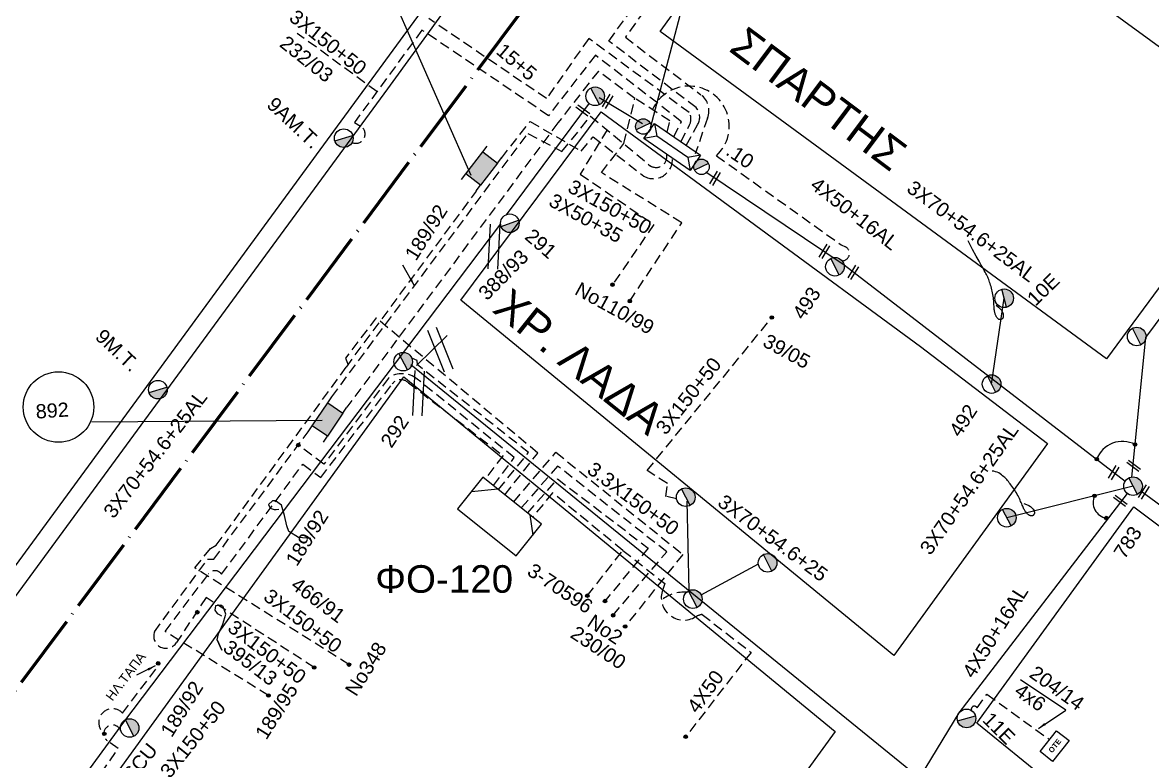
# Model space of a CAD drawing. Header units: millimetres. Extents: x 2999 to 5218, y 1863 to 2903.
# Drawn here: x 4047.4 to 4190.6, y 1957.3 to 2051 of the extents above; entities that cross this region are included whole.
import ezdxf

# ---------------------------------------------------------------- set-up
doc = ezdxf.new("R2010")
doc.units = ezdxf.units.MM
doc.header["$LTSCALE"] = 0.5
doc.linetypes.add('ACAD_ISO04W100', pattern=[30, 24, -3, 0, -3])
doc.linetypes.add('DASHED', pattern=[19.05, 12.7, -6.35])
for name, color, linetype in [('Link Box 4 Διευθύνσεων', 7, 'Continuous'), ('Pillar OTE', 7, 'Continuous'), ('Άγνωστα', 7, 'Continuous'), ('Γυμνά εναέρια ΧΤ (3Φ)   4x50AL', 7, 'Continuous'), ('Γυμνά εναέρια ΧΤ και ΦΟΠ (3Φ)   4x50+16AL', 7, 'Continuous'), ('Επιγραφές - Σχήματα', 7, 'Continuous'), ('Καλώδια ΧΤ   3x150+50AL', 7, 'DASHED'), ('Μηχανική τομή', 7, 'Continuous'), ('Στύλος ΦΜ', 7, 'Continuous'), ('Στύλος ΦΜ @ 1', 7, 'Continuous'), ('Συνδέσεις', 7, 'Continuous'), ('Συνεστραμμένα ΧΤ   3x70+54.6+25 AL', 7, 'SYN_LINE'), ('Τομή', 7, 'Continuous'), ('Υποσταθμός εναέριος 2 στύλων', 7, 'Continuous'), ('Υποσταθμός πόλεως', 7, 'Continuous'), ('Υπόβαθρο ΔΕΗ', 7, 'Continuous'), ('Υπόγεια Καλώδια Δικτύου ΧΤ   .10', 7, 'DASHED'), ('Υπόγεια καλώδια Παροχών ΧΤ   4x16CU', 7, 'DASHED'), ('Υπόγεια καλώδια Παροχών ΧΤ   4x6', 7, 'DASHED')]:
    doc.layers.add(name, color=color, linetype=linetype)
doc.styles.add('arial', font='ARIAL.TTF')
doc.styles.get("Standard").update_dxf_attribs({"font": 'ARIAL.TTF'})
doc.linetypes.add('SYN_LINE', pattern='A,0.5,-0.0001,["/\\/\\/\\/",Standard,S=0.1,R=0,X=0,Y=-0.05],-0.25', length=0.7501)
doc.dimstyles.new('ISO-25', dxfattribs={"dimtxt": 2.5, "dimasz": 2.5, "dimexe": 1.25, "dimexo": 0.625, "dimtad": 1, "dimtxsty": 'Standard', "dimcen": 2.5, "dimadec": 0, "dimazin": 0, "dimtfac": 1, "dimtmove": 0, "dimatfit": 3, "dimfxl": 1, "dimarcsym": 0})

# ---------------------------------------------------------------- blocks, each defined once
blk = doc.blocks.new('ΜΗΧΑΝΙΚΗ ΤΟΜΗ')
at = {"layer": 'Μηχανική τομή', "ltscale": 40}
for p, q in [((-1.89, 0.78), (1.89, 0.78)), ((1.89, 0), (-1.89, 0))]:
    blk.add_line(p, q, dxfattribs=at)
blk = doc.blocks.new('ΥΠΑΡΧΩΝ ΤΣΙΜΕΝΤΕΝΙΟΣ ΣΤΥΛΟΣ')
at = {"layer": 'Στύλος ΦΜ'}
blk.add_hatch(color=7, dxfattribs=at).paths.add_polyline_path([(-1.29, -2.28, 0.574793), (2.62, 0, 0.268822), (1.3, 2.27)])
at = {"layer": 'Στύλος ΦΜ', "color": 7}
blk.add_line((-1.29, -2.28), (1.3, 2.27), dxfattribs=at)
blk.add_circle((0, 0), 2.62, dxfattribs=at)
at = {"layer": 'Στύλος ΦΜ', "flags": 4}
for tag, p in [('ΑΡΙΘΜΟΣ', (-4.68, 8.05)), ('ΤΥΠΟΣ', (-4.91, 3.03))]:
    blk.add_attdef(tag, p, '', height=4, dxfattribs=at)
blk = doc.blocks.new('ΥΠΟΣΤΑΘΜΟΣ ΕΝΑΕΡΙΟΣ ΕΠΙ 2 ΣΤΥΛΩΝ')
at = {"layer": 'Υποσταθμός εναέριος 2 στύλων', "linetype": 'Continuous'}
for points in [[(-11.97, -2.11, 0.574793), (-8.45, -0.07, 0.268822), (-9.64, 1.98)], [(9.68, -2.15, 0.574793), (13.19, -0.1, 0.268822), (12.01, 1.95)]]:
    blk.add_hatch(color=256, dxfattribs=at).paths.add_polyline_path(points)
for p, q in [((-11.97, -2.11), (-9.64, 1.98)), ((9.68, -2.15), (12.01, 1.95))]:
    blk.add_line(p, q, dxfattribs=at)
for centre in [(-10.81, -0.07), (10.84, -0.1)]:
    blk.add_circle(centre, 2.36, dxfattribs=at)
at = {"layer": 'Υποσταθμός πόλεως', "linetype": 'Continuous', "ltscale": 40}
blk.add_lwpolyline([(-8.57, 2.82), (8.57, 2.82), (8.57, -2.82), (-8.57, -2.82)], close=True, dxfattribs=at)
for points in [[(-5.75, 0), (-8.57, 2.82)], [(-8.57, -2.82), (-5.75, 0)], [(-5.75, 0), (5.75, 0)], [(5.75, 0), (8.57, 2.82)], [(8.57, -2.82), (5.75, 0)]]:
    blk.add_lwpolyline(points, dxfattribs=at)
at = {"layer": 'Υποσταθμός εναέριος 2 στύλων', "ltscale": 40, "flags": 1}
for tag, p in [('ΜΕΤΑΣΧΗΜΑΤΙΣΜΟΣ', (14.09, 2.51)), ('ΙΣΧΥΣ', (14.07, -0.28)), ('ΑΡΙΘΜΟΣ', (14.19, -3))]:
    blk.add_attdef(tag, p, '', height=1.8, dxfattribs=at)
blk = doc.blocks.new('LINK BOX 4 ΑΝΑΧΩΡΗΣΕΩΝ')
at = {"layer": 'Link Box 4 Διευθύνσεων', "ltscale": 40}
blk.add_hatch(color=256, dxfattribs=at).paths.add_polyline_path([(-3.54, 0), (-3.54, -4.67), (3.54, -4.67), (3.54, 0)])
for p, q in [((-3.54, 0), (-5.33, 0)), ((5.33, 0), (3.54, 0)), ((-3.54, -4.67), (-5.33, -4.67)), ((5.33, -4.67), (3.54, -4.67))]:
    blk.add_line(p, q, dxfattribs=at)
blk.add_lwpolyline([(-3.54, -4.67), (-3.54, 0), (3.54, 0), (3.54, -4.67)], close=True, dxfattribs=at)
blk = doc.blocks.new('ΤΟΜΗ')
at = {"layer": 'Τομή', "ltscale": 40}
for p, q in [((-5.68, 0), (5.68, 0)), ((5.68, -2.33), (-5.68, -2.33))]:
    blk.add_line(p, q, dxfattribs=at)
blk = doc.blocks.new('_ΣΥΝΔΕΣΗ')
at = {"layer": 'Συνδέσεις', "linetype": 'SYN_LINE', "ltscale": 40}
blk.add_hatch(color=256, dxfattribs=at).paths.add_polyline_path([(0.5, -0.01, 1), (-0.5, -0.01, 1)])
at = {"layer": 'Συνδέσεις'}
blk.add_circle((0, -0.01), 0.5, dxfattribs=at)
blk = doc.blocks.new('PILLAR ΟΤΕ')
at = {"layer": 'Pillar OTE', "ltscale": 40}
blk.add_lwpolyline([(-3.31, 2.02), (3.39, 2.02), (3.39, -1.99), (-3.31, -1.99)], close=True, dxfattribs=at)
at = {"layer": 'Pillar OTE', "insert": (-1.81, 0.71), "char_height": 1.3575, "width": 109.961, "attachment_point": 1}
blk.add_mtext('{\\fArial|b1|i0|c161|p34;OTE}', dxfattribs=at)

msp = doc.modelspace()

# ---------------------------------------------------------------- linework, layer by layer
at = {"layer": 'Άγνωστα', "color": 85, "linetype": 'DASHED', "ltscale": 0.2}
msp.add_lwpolyline([(4147.57, 2081.5, 0.58004), (4145.12, 2078.73), (4123.78, 2049.16), (4133.37, 2041.87, -0.335553), (4134.2, 2038.91), (4132.65, 2034.39)], format="xyb", dxfattribs=at)
at = {"layer": 'Άγνωστα', "color": 5, "linetype": 'SYN_LINE', "ltscale": 20}
msp.add_lwpolyline([(4126.95, 2037.67), (4132.81, 2059.84), (4148.04, 2080.74)], dxfattribs=at)
at = {"layer": 'Άγνωστα', "ltscale": 40}
msp.add_lwpolyline([(4104.24, 2031.61), (4093.96, 2055.01)], dxfattribs=at)
at = {"layer": 'Άγνωστα', "color": 2, "linetype": 'DASHED', "ltscale": 0.2}
msp.add_lwpolyline([(4130.83, 2035.9), (4131.91, 2038.03, 0.247004), (4131.89, 2039.6), (4119.14, 2049), (4113.78, 2041.38), (4098.86, 2051.52)], format="xyb", dxfattribs=at)
at = {"layer": 'Άγνωστα', "color": 27, "linetype": 'DASHED', "ltscale": 0.2}
msp.add_lwpolyline([(4092.3, 2042.26), (4082.2, 2049.65)], dxfattribs=at)
msp.add_lwpolyline([(4129.92, 2036.53), (4130.9, 2038.45), (4119.98, 2046.89), (4114.04, 2039.21), (4098, 2050.07), (4089.44, 2038.34), (4090.21, 2037.9, -0.959586), (4089.13, 2035.82, 6.892763)], format="xyb", dxfattribs=at)
at = {"layer": 'Άγνωστα', "color": 5, "linetype": 'DASHED', "ltscale": 0.2}
for points in [[(4124.99, 2041.41), (4120.36, 2044.87), (4115.22, 2038.29), (4088.49, 2002.25)], [(4124.34, 2015.71), (4130.93, 2025.61), (4120.75, 2032), (4123.6, 2035.68), (4124.99, 2041.41)], [(4129.07, 2037.12), (4129.43, 2038.56), (4124.99, 2041.41)], [(4109.63, 1990.26), (4114.98, 1996.53), (4131.07, 1983.59), (4123.75, 1974.45)], [(4122.23, 1975.87), (4129.02, 1983.91), (4115.2, 1994.79), (4110.59, 1989.49)]]:
    msp.add_lwpolyline(points, dxfattribs=at)
at = {"layer": 'Άγνωστα', "color": 154, "linetype": 'SYN_LINE', "ltscale": 20}
msp.add_lwpolyline([(4119.18, 2040.78), (4108.67, 2026.66)], dxfattribs=at)
at = {"layer": 'Άγνωστα', "color": 154, "linetype": 'SYN_LINE', "ltscale": 7}
msp.add_lwpolyline([(4125.96, 2038.18), (4120.48, 2041.46)], dxfattribs=at)
at = {"layer": 'Άγνωστα', "color": 30, "linetype": 'DASHED', "ltscale": 0.2}
for points in [[(4086.56, 2003.56), (4111.43, 2036.96), (4115.75, 2034.67), (4119.37, 2039.16), (4126.98, 2032.83)], [(4121.46, 2037.42), (4118.06, 2031.8), (4127.39, 2025.42), (4122.16, 2017.78)], [(4130.28, 1990.63), (4128.92, 1990.94), (4129.11, 1992.58), (4126.54, 1994.22), (4142.35, 2013.63)], [(4118.97, 1978.36), (4123.47, 1984.09), (4114.56, 1991.39), (4112.04, 1988.34)]]:
    msp.add_lwpolyline(points, dxfattribs=at)
at = {"layer": 'Άγνωστα', "color": 62, "linetype": 'DASHED', "ltscale": 0.2}
for points in [[(4108.08, 2033.83), (4111.7, 2038.46), (4118.2, 2034.72), (4119.69, 2036.54), (4126.13, 2031.54, 0.598298), (4129.75, 2033.82)], [(4107.05, 1992.33), (4109.69, 1995.86), (4097.4, 2005.82, 0.333396), (4093.74, 2005.95), (4085.57, 1995.01), (4082.32, 1997.45)], [(4070.64, 1978.13), (4066.88, 1972.4, -0.884188), (4064.08, 1973.77), (4070.82, 1982.97), (4071.61, 1982.99), (4083.57, 1999.14)]]:
    msp.add_lwpolyline(points, format="xyb", dxfattribs=at)
at = {"layer": 'Άγνωστα', "color": 85, "linetype": 'DASHED', "ltscale": 0.2}
for points in [[(4088.75, 1969.62), (4069.2, 1981.88), (4071.19, 1984.32), (4071.93, 1984.76), (4088.42, 2007.34), (4104.91, 2029.64)], [(4108.51, 1991.16), (4112.68, 1996.44), (4092.19, 2013.57), (4088.31, 2008.46), (4088.65, 2007.63)]]:
    msp.add_lwpolyline(points, dxfattribs=at)
at = {"layer": 'Άγνωστα', "color": 2, "linetype": 'SYN_LINE', "ltscale": 20}
for points in [[(4107.96, 2025.52), (4094.59, 2007.82)], [(4094.59, 2007.82), (4060.19, 1962.32), (4037.16, 1930.82)]]:
    msp.add_lwpolyline(points, dxfattribs=at)
at = {"layer": 'Άγνωστα'}
for points in [[(4170.8, 2015.19), (4171.07, 2014.95), (4171.29, 2014.74), (4171.44, 2014.55), (4171.55, 2014.38), (4171.62, 2014.23), (4171.67, 2014.09), (4171.69, 2013.98), (4171.69, 2013.88), (4171.69, 2013.79), (4171.69, 2013.72), (4171.68, 2013.67), (4171.67, 2013.62), (4171.65, 2013.58), (4171.63, 2013.54), (4171.61, 2013.51), (4171.58, 2013.49), (4171.55, 2013.46), (4171.51, 2013.43), (4171.47, 2013.41), (4171.43, 2013.39), (4171.39, 2013.37), (4171.35, 2013.36), (4171.31, 2013.35), (4171.26, 2013.35), (4171.22, 2013.35), (4171.18, 2013.36), (4171.14, 2013.38), (4171.1, 2013.4), (4171.06, 2013.43), (4171.02, 2013.46), (4170.98, 2013.5), (4170.95, 2013.54), (4170.91, 2013.59), (4170.87, 2013.64), (4170.83, 2013.69), (4170.8, 2013.75), (4170.77, 2013.81), (4170.73, 2013.88), (4170.7, 2013.95), (4170.67, 2014.03), (4170.65, 2014.11), (4170.63, 2014.2), (4170.6, 2014.29), (4170.59, 2014.4), (4170.57, 2014.51), (4170.55, 2014.63), (4170.54, 2014.76), (4170.53, 2014.9), (4170.52, 2015.05), (4170.51, 2015.21), (4170.5, 2015.38), (4170.49, 2015.56), (4170.48, 2015.74), (4170.46, 2015.94), (4170.44, 2016.13), (4170.41, 2016.33), (4170.37, 2016.54), (4170.33, 2016.74), (4170.29, 2016.95), (4170.23, 2017.15), (4170.18, 2017.35), (4170.13, 2017.55), (4170.07, 2017.74), (4170.01, 2017.93), (4169.96, 2018.1), (4169.9, 2018.27), (4169.84, 2018.43), (4169.78, 2018.59), (4169.72, 2018.74), (4169.65, 2018.9), (4169.57, 2019.06), (4169.49, 2019.22), (4169.39, 2019.39), (4169.27, 2019.6), (4169.12, 2019.88), (4168.9, 2020.25), (4168.62, 2020.75), (4168.26, 2021.41), (4167.79, 2022.26), (4167.22, 2023.33)], [(4174.31, 1990.06), (4174.64, 1989.93), (4174.91, 1989.8), (4175.12, 1989.67), (4175.28, 1989.54), (4175.4, 1989.42), (4175.48, 1989.31), (4175.54, 1989.21), (4175.58, 1989.12), (4175.61, 1989.04), (4175.63, 1988.97), (4175.64, 1988.91), (4175.64, 1988.87), (4175.64, 1988.82), (4175.63, 1988.78), (4175.62, 1988.75), (4175.6, 1988.71), (4175.58, 1988.67), (4175.56, 1988.64), (4175.53, 1988.6), (4175.5, 1988.57), (4175.46, 1988.54), (4175.43, 1988.51), (4175.39, 1988.49), (4175.35, 1988.47), (4175.31, 1988.47), (4175.27, 1988.46), (4175.22, 1988.47), (4175.18, 1988.47), (4175.13, 1988.49), (4175.08, 1988.51), (4175.03, 1988.53), (4174.98, 1988.56), (4174.93, 1988.59), (4174.88, 1988.62), (4174.83, 1988.66), (4174.78, 1988.7), (4174.73, 1988.75), (4174.67, 1988.8), (4174.62, 1988.86), (4174.57, 1988.93), (4174.52, 1988.99), (4174.47, 1989.07), (4174.42, 1989.15), (4174.36, 1989.24), (4174.31, 1989.34), (4174.26, 1989.45), (4174.2, 1989.57), (4174.15, 1989.7), (4174.09, 1989.84), (4174.03, 1989.99), (4173.96, 1990.15), (4173.89, 1990.31), (4173.82, 1990.48), (4173.74, 1990.66), (4173.65, 1990.84), (4173.56, 1991.02), (4173.46, 1991.2), (4173.35, 1991.38), (4173.24, 1991.56), (4173.13, 1991.73), (4173.01, 1991.91), (4172.89, 1992.07), (4172.78, 1992.24), (4172.66, 1992.39), (4172.55, 1992.54), (4172.45, 1992.68), (4172.34, 1992.81), (4172.23, 1992.94), (4172.12, 1993.07), (4172, 1993.19), (4171.88, 1993.32), (4171.75, 1993.44), (4171.6, 1993.57), (4171.45, 1993.69), (4171.29, 1993.81), (4171.11, 1993.91), (4170.92, 1994), (4170.72, 1994.07), (4170.51, 1994.12), (4170.29, 1994.13)]]:
    msp.add_lwpolyline(points, dxfattribs=at)
at = {"layer": 'Άγνωστα', "color": 133, "linetype": 'DASHED', "ltscale": 0.2}
msp.add_lwpolyline([(4107.7, 1991.8), (4111.51, 1996.5), (4097.81, 2007.32), (4097.43, 2007.61), (4097.39, 2008.17), (4096.71, 2008.46)], dxfattribs=at)
at = {"layer": 'Άγνωστα', "color": 6, "linetype": 'DASHED', "ltscale": 0.2}
msp.add_lwpolyline([(4078.54, 1965.7), (4065.45, 1973.81), (4070.96, 1981.12, -0.519387), (4072.6, 1981.07), (4082.91, 1995.03), (4085.18, 1993.35), (4094.24, 2005.2, -0.453347), (4096.29, 2005.34), (4108.28, 1996.13), (4106, 1993.16)], format="xyb", dxfattribs=at)
at = {"layer": 'Άγνωστα', "color": 151, "linetype": 'DASHED', "ltscale": 0.2}
msp.add_lwpolyline([(4111.4, 1988.85), (4115.2, 1993.15), (4126.68, 1984.39), (4121.2, 1977.67)], dxfattribs=at)
at = {"layer": 'Άγνωστα', "color": 30, "linetype": 'DASHED', "ltscale": 0.2}
for points in [[(4123.47, 1984.09), (4128.77, 1979.9), (4128.52, 1979.12, 0.712706), (4132.7, 1975.68, 0.391856)], [(4132.7, 1975.68, -0.091924), (4133.51, 1975.97), (4139.71, 1971.17), (4131.43, 1960.47)]]:
    msp.add_lwpolyline(points, format="xyb", dxfattribs=at)
at = {"layer": 'Άγνωστα', "color": 30, "ltscale": 40}
msp.add_lwpolyline([(4133.39, 1978.47), (4140.64, 1982.4)], dxfattribs=at)
at = {"layer": 'Άγνωστα'}
msp.add_circle((4051.93, 2002.27), 4.47, dxfattribs=at)
at = {"layer": 'Άγνωστα', "color": 30, "linetype": 'DASHED', "ltscale": 0.2}
for centre, radius, start, end in [((4127.67, 2034.02), 1.37, 240.0533, 13.085), ((4131.32, 1973.9), 4.91, 87.1012, 126.7269)]:
    msp.add_arc(centre, radius, start, end, dxfattribs=at)
at = {"layer": 'Γυμνά εναέρια ΧΤ (3Φ)   4x50AL', "color": 30, "ltscale": 40}
msp.add_lwpolyline([(4160.61, 1955.61), (4096.6, 2007.64)], dxfattribs=at)
at = {"layer": 'Γυμνά εναέρια ΧΤ και ΦΟΠ (3Φ)   4x50+16AL', "color": 5, "ltscale": 40}
msp.add_lwpolyline([(4133.99, 2032.11), (4151.5, 2020.28), (4187.15, 1992.88)], dxfattribs=at)
at = {"layer": 'Γυμνά εναέρια ΧΤ και ΦΟΠ (3Φ)   4x50+16AL', "color": 30, "ltscale": 40}
msp.add_lwpolyline([(4161.2, 1955.42), (4166.11, 1963.5), (4187.42, 1991.3)], dxfattribs=at)
at = {"layer": 'Γυμνά εναέρια ΧΤ και ΦΟΠ (3Φ)   4x50+16AL', "color": 6, "ltscale": 40}
msp.add_lwpolyline([(4247.27, 1948.91), (4189.12, 1991.59)], dxfattribs=at)
at = {"layer": 'Επιγραφές - Σχήματα', "ltscale": 20}
for p, q in [((4104.26, 1991.58), (4107.6, 1991.88)), ((4111.69, 1988.62), (4112.04, 1986.03))]:
    msp.add_line(p, q, dxfattribs=at)
at = {"layer": 'Επιγραφές - Σχήματα', "color": 1, "linetype": 'ACAD_ISO04W100', "lineweight": 60, "ltscale": 0.8}
msp.add_lwpolyline([(5041.82, 2232.51), (4798.19, 2368.57), (4781.43, 2390.55), (4740.07, 2409.38), (4682.54, 2441.8), (4472.55, 2543.03), (4384.7, 2418.33), (4326.09, 2335.44), (4175.84, 2140), (3986.1, 1885.36)], dxfattribs=at)
at = {"layer": 'Επιγραφές - Σχήματα', "ltscale": 20}
msp.add_lwpolyline([(4109.94, 1983.41), (4113.16, 1987.44), (4105.71, 1993.39), (4102.49, 1989.36)], close=True, dxfattribs=at)
at = {"layer": 'Επιγραφές - Σχήματα', "ltscale": 0.2}
for points in [[(4083.91, 1985.61), (4082.36, 1985.72), (4081.14, 1986.49), (4080.86, 1987.21), (4080.59, 1988.54), (4080.2, 1989.81), (4079.42, 1990.37), (4079.04, 1990.37), (4078.54, 1989.92), (4078.76, 1989.43), (4079.26, 1989.26), (4079.54, 1989.26), (4079.87, 1989.32)], [(4072.05, 1972.76), (4072.62, 1971.43), (4072.05, 1972.76), (4072.23, 1973.51), (4072.75, 1974.76), (4073.15, 1976.03), (4072.82, 1976.93), (4072.5, 1977.14), (4071.84, 1977.06), (4071.74, 1976.52), (4072.06, 1976.11), (4072.29, 1975.95), (4072.59, 1975.81)]]:
    msp.add_lwpolyline(points, dxfattribs=at)
at = {"layer": 'Επιγραφές - Σχήματα', "color": 7, "linetype": 'Continuous', "ltscale": 0.2}
for centre, radius, start, end in [((4186.77, 1994.48), 3.44, 61.9768, 160.0288), ((4185.11, 1990.2), 2.04, 156.4852, 259.4575)]:
    msp.add_arc(centre, radius, start, end, dxfattribs=at)
at = {"layer": 'Καλώδια ΧΤ   3x150+50AL', "color": 7, "linetype": 'Continuous', "ltscale": 0.2}
msp.add_line((4097.29, 2007.55), (4101.18, 2011.34), dxfattribs=at)
at = {"layer": 'Καλώδια ΧΤ   3x150+50AL', "color": 62, "linetype": 'DASHED', "ltscale": 0.2}
msp.add_lwpolyline([(4084.34, 1969.25), (4070.64, 1978.13)], dxfattribs=at)
at = {"layer": 'Συνεστραμμένα ΧΤ   3x70+54.6+25 AL', "color": 5, "ltscale": 10}
msp.add_line((4170.21, 2005.18), (4171.8, 2016.06), dxfattribs=at)
at = {"layer": 'Συνεστραμμένα ΧΤ   3x70+54.6+25 AL', "color": 30, "ltscale": 20}
msp.add_line((4188.14, 1992.24), (4172.13, 1988.24), dxfattribs=at)
at = {"layer": 'Συνεστραμμένα ΧΤ   3x70+54.6+25 AL', "color": 173, "ltscale": 20}
msp.add_lwpolyline([(3977.62, 1883.55), (3998.68, 1913.03), (4041.8, 1971.91), (4093.66, 2042.6), (4116.91, 2074.64), (4130.75, 2093.86)], dxfattribs=at)
at = {"layer": 'Συνεστραμμένα ΧΤ   3x70+54.6+25 AL', "color": 5, "ltscale": 20}
msp.add_lwpolyline([(4187.97, 1993.4), (4189.77, 2011.09), (4220.26, 2052.12), (4242.68, 2083.67)], dxfattribs=at)
at = {"layer": 'Συνεστραμμένα ΧΤ   3x70+54.6+25 AL', "color": 30, "linetype": 'SYN_LINE', "ltscale": 15}
msp.add_lwpolyline([(4131.85, 1978.99), (4131.63, 1990.32)], dxfattribs=at)
at = {"layer": 'Υπόβαθρο ΔΕΗ'}
for points in [[(3863.65, 2331.83), (4030.1, 2262.68), (4042.81, 2206.61), (4157.55, 2133.96), (3974.34, 1883.74)], [(4184.76, 2008.39), (4128.21, 2049.87), (4149.15, 2078.85), (4206.1, 2037.31), (4184.76, 2008.39)], [(4157.8, 1970.78), (4102.91, 2015.81), (4120.71, 2039.72), (4161.2, 2009.93), (4177.31, 1997.65), (4157.8, 1970.78)], [(4150.39, 1961.14), (4098.05, 1889.02), (4040.94, 1930.14), (4040.79, 1930.22), (4095.7, 2006.1), (4150.39, 1961.14)], [(4056.16, 2000.41), (4085.36, 2000.59)], [(4168.33, 1962.18), (4188.22, 1989.62), (4236.23, 1953.61), (4214.58, 1924.59), (4168.33, 1962.18)], [(4179.62, 1963.83), (4173.89, 1967.69)]]:
    msp.add_lwpolyline(points, dxfattribs=at)
at = {"layer": 'Υπόγεια Καλώδια Δικτύου ΧΤ   .10', "color": 1, "ltscale": 0.2}
msp.add_lwpolyline([(4131.5, 2035.45), (4132.98, 2038.13, 0.317515), (4132.75, 2040.24), (4121.7, 2048.66), (4144.62, 2080.85), (4147.57, 2081.89)], format="xyb", dxfattribs=at)
at = {"layer": 'Υπόγεια Καλώδια Δικτύου ΧΤ   .10', "color": 5, "ltscale": 0.2}
for points in [[(4128.95, 2045.23, -0.000492), (4128.96, 2045.23, -0.000492)], [(4135.33, 2034.13), (4151.12, 2022.85), (4151.68, 2022.58, -0.807214), (4151.24, 2020.82)]]:
    msp.add_lwpolyline(points, format="xyb", dxfattribs=at)
msp.add_arc((4131.85, 2037.86), 5.1, 313.026, 155.3744, dxfattribs=at)
at = {"layer": 'Υπόγεια καλώδια Παροχών ΧΤ   4x16CU', "color": 2, "ltscale": 0.2}
msp.add_lwpolyline([(4060.05, 1963.46), (4064.72, 1969.66)], dxfattribs=at)
for points in [[(4057.68, 1960.93, -1.073777), (4060.05, 1963.46)], [(4058.48, 1950.53), (4055.17, 1952.71), (4059.49, 1958.96), (4058.08, 1959.98, -1.324138), (4059.84, 1961.2)]]:
    msp.add_lwpolyline(points, format="xyb", dxfattribs=at)
at = {"layer": 'Υπόγεια καλώδια Παροχών ΧΤ   4x6', "color": 30, "ltscale": 0.2}
msp.add_lwpolyline([(4167.69, 1963.76, -1.038923), (4168.36, 1964.14), (4169.61, 1965.86), (4177.45, 1960.18)], format="xyb", dxfattribs=at)

# ---------------------------------------------------------------- block references
at = {"layer": 'Link Box 4 Διευθύνσεων', "xscale": 0.5, "yscale": 0.5, "zscale": 0.5}
for p, rotation in [((4106.5, 2031.79), 232.2930775683973), ((4087, 2000.04), 235.9433752979184)]:
    msp.add_blockref('LINK BOX 4 ΑΝΑΧΩΡΗΣΕΩΝ', p, dxfattribs=dict(at, rotation=rotation))
at = {"layer": 'Pillar OTE', "xscale": 0.5, "yscale": 0.5, "zscale": 0.5, "rotation": 51.68413579169265}
msp.add_blockref('PILLAR ΟΤΕ', (4178.19, 1959.26), dxfattribs=at)
at = {"layer": 'Μηχανική τομή', "xscale": 0.4999999999999994, "yscale": 0.4999999999999994, "zscale": 0.4999999999999994}
for p, rotation in [((4121.72, 2040.93), 58.8348111286886), ((4118.27, 2039.72), 323.4536695641671), ((4135.31, 2031.18), 58.8348111286886), ((4149.19, 2021.9), 58.8348111286886), ((4152.83, 2019.25), 58.8348111286886), ((4188.1, 1994.66), 323.4536695641671), ((4185.84, 1993.86), 58.8348111286886), ((4189.67, 1991.39), 58.8348111286886), ((4186.41, 1990.22), 323.4536695641671)]:
    msp.add_blockref('ΜΗΧΑΝΙΚΗ ΤΟΜΗ', p, dxfattribs=dict(at, rotation=rotation))
at = {"layer": 'Στύλος ΦΜ @ 1', "ltscale": 40, "xscale": 0.4499999999998184, "yscale": 0.4499999999998184, "zscale": 0.4499999999998184, "rotation": 56.80099436645325}
for p in [(4119.96, 2041.67), (4188.6, 2011.21), (4131.44, 1990.84), (4172.13, 1988.24), (4141.81, 1982.52), (4132.34, 1977.92), (4060.95, 1961.58)]:
    msp.add_blockref('ΥΠΑΡΧΩΝ ΤΣΙΜΕΝΤΕΝΙΟΣ ΣΤΥΛΟΣ', p, dxfattribs=at)
at = {"layer": 'Στύλος ΦΜ @ 1', "ltscale": 40}
ref = msp.add_blockref('ΥΠΑΡΧΩΝ ΤΣΙΜΕΝΤΕΝΙΟΣ ΣΤΥΛΟΣ', (4088.09, 2036.36), dxfattribs=dict(at, xscale=0.4499999999998184, yscale=0.4499999999998184, zscale=0.4499999999998184, rotation=316.6862388002984))
ref.add_attrib('ΤΥΠΟΣ', '9AM.T.', (4078.2, 2040.43), dxfattribs={"layer": 'Στύλος ΦΜ', "height": 1.8, "rotation": 316.6862, "flags": 4})
ref = msp.add_blockref('ΥΠΑΡΧΩΝ ΤΣΙΜΕΝΤΕΝΙΟΣ ΣΤΥΛΟΣ', (4109.14, 2025.57), dxfattribs=dict(at, xscale=0.4499999999998183, yscale=0.4499999999998183, zscale=0.4499999999998183, rotation=318.999648259721))
ref.add_attrib('ΤΥΠΟΣ', '291', (4110.9, 2023.69), dxfattribs={"layer": 'Στύλος ΦΜ', "height": 1.8, "rotation": 318.9996, "flags": 4})
ref = msp.add_blockref('ΥΠΑΡΧΩΝ ΤΣΙΜΕΝΤΕΝΙΟΣ ΣΤΥΛΟΣ', (4150.35, 2020.06), dxfattribs=dict(at, xscale=0.4499999999998184, yscale=0.4499999999998184, zscale=0.4499999999998184, rotation=56.80099436645325))
ref.add_attrib('ΤΥΠΟΣ', '493', (4146.34, 2013.21), dxfattribs={"layer": 'Στύλος ΦΜ', "height": 1.8, "rotation": 56.801, "flags": 4})
ref = msp.add_blockref('ΥΠΑΡΧΩΝ ΤΣΙΜΕΝΤΕΝΙΟΣ ΣΤΥΛΟΣ', (4171.8, 2016.06), dxfattribs=dict(at, xscale=0.4499999999998184, yscale=0.4499999999998184, zscale=0.4499999999998184, rotation=44.17945284141049))
ref.add_attrib('ΤΥΠΟΣ', '10E', (4175.77, 2014.98), dxfattribs={"layer": 'Στύλος ΦΜ', "height": 1.8, "rotation": 44.1795, "flags": 4})
ref = msp.add_blockref('ΥΠΑΡΧΩΝ ΤΣΙΜΕΝΤΕΝΙΟΣ ΣΤΥΛΟΣ', (4064.53, 2004.47), dxfattribs=dict(at, xscale=0.4499999999998184, yscale=0.4499999999998184, zscale=0.4499999999998184, rotation=316.6862388002984))
ref.add_attrib('ΤΥΠΟΣ', '9M.T.', (4056.46, 2011.02), dxfattribs={"layer": 'Στύλος ΦΜ', "height": 1.8, "rotation": 316.6862, "flags": 4})
ref = msp.add_blockref('ΥΠΑΡΧΩΝ ΤΣΙΜΕΝΤΕΝΙΟΣ ΣΤΥΛΟΣ', (4095.62, 2008.02), dxfattribs=dict(at, xscale=0.4499999999998184, yscale=0.4499999999998184, zscale=0.4499999999998184, rotation=56.80099436645325))
ref.add_attrib('ΤΥΠΟΣ', '292', (4094.14, 1996.95), dxfattribs={"layer": 'Στύλος ΦΜ', "height": 1.8, "rotation": 56.801, "flags": 4})
ref = msp.add_blockref('ΥΠΑΡΧΩΝ ΤΣΙΜΕΝΤΕΝΙΟΣ ΣΤΥΛΟΣ', (4170.21, 2005.18), dxfattribs=dict(at, xscale=0.4499999999998184, yscale=0.4499999999998184, zscale=0.4499999999998184, rotation=56.80099436645325))
ref.add_attrib('ΤΥΠΟΣ', '492', (4166.2, 1998.33), dxfattribs={"layer": 'Στύλος ΦΜ', "height": 1.8, "rotation": 56.801, "flags": 4})
ref = msp.add_blockref('ΥΠΑΡΧΩΝ ΤΣΙΜΕΝΤΕΝΙΟΣ ΣΤΥΛΟΣ', (4188.14, 1992.24), dxfattribs=dict(at, xscale=0.4499999999998184, yscale=0.4499999999998184, zscale=0.4499999999998184, rotation=56.80099436645325))
ref.add_attrib('ΤΥΠΟΣ', '783', (4187.06, 1982.87), dxfattribs={"layer": 'Στύλος ΦΜ', "height": 1.8, "rotation": 56.801, "flags": 4})
ref = msp.add_blockref('ΥΠΑΡΧΩΝ ΤΣΙΜΕΝΤΕΝΙΟΣ ΣΤΥΛΟΣ', (4167.03, 1962.79), dxfattribs=dict(at, xscale=0.4499999999998184, yscale=0.4499999999998184, zscale=0.4499999999998184, rotation=315.0889104986362))
ref.add_attrib('ΤΥΠΟΣ', '11Ε', (4168.93, 1962.49), dxfattribs={"layer": 'Στύλος ΦΜ', "height": 1.8, "rotation": 315.0889, "flags": 4})
at = {"layer": 'Συνδέσεις', "xscale": 0.4500000000002728, "yscale": 0.4500000000002728, "zscale": 0.4500000000002728}
for p in [(4122.16, 2017.79), (4124.35, 2015.71), (4142.35, 2013.63), (4082.34, 1997.46), (4188.39, 1997.53), (4183.54, 1995.67), (4183.24, 1991.02), (4184.74, 1988.2), (4118.97, 1978.36), (4121.2, 1977.68), (4069.52, 1976.26), (4122.24, 1975.87), (4123.75, 1974.45), (4064.57, 1969.77), (4084.34, 1969.26), (4088.75, 1969.62), (4078.54, 1965.7), (4057.74, 1960.84), (4131.43, 1960.48)]:
    msp.add_blockref('_ΣΥΝΔΕΣΗ', p, dxfattribs=at)
at = {"layer": 'Τομή'}
for p, xscale, yscale, zscale, rotation in [((4107.71, 2022.58), 0.4999999999999998, 0.4999999999999998, 0.4999999999999998, 267.0490151158448), ((4100.87, 2009.77), 0.4999999999999997, 0.4999999999999997, 0.4999999999999997, 291.9403068521158), ((4098.15, 2003.99), 0.4999999999999998, 0.4999999999999998, 0.4999999999999998, 267.0490151158448)]:
    msp.add_blockref('ΤΟΜΗ', p, dxfattribs=dict(at, xscale=xscale, yscale=yscale, zscale=zscale, rotation=rotation))
at = {"layer": 'Υποσταθμός εναέριος 2 στύλων', "xscale": 0.4146965037593168, "yscale": 0.4146965037593168, "zscale": 0.4146965037593168, "rotation": 145.4563663069135}
msp.add_blockref('ΥΠΟΣΤΑΘΜΟΣ ΕΝΑΕΡΙΟΣ ΕΠΙ 2 ΣΤΥΛΩΝ', (4129.73, 2035.25), dxfattribs=at)

# ---------------------------------------------------------------- texts
at = {"ltscale": 40, "insert": (4092.08, 1982.22), "char_height": 3.497, "width": 7.7847, "attachment_point": 1, "style": 'arial'}
msp.add_mtext('ΦO-120', dxfattribs=at)
at = {"layer": 'Άγνωστα', "ltscale": 40, "attachment_point": 1, "style": 'arial'}
for s, insert, char_height, width, rotation in [('3X150+50', (4082.14, 2052.8), 1.8, 17.1868, 321.5811), ('232/03', (4080.93, 2049.5), 1.8, 17.1868, 321.5811), ('15+5', (4108.43, 2048.55), 1.8, 17.1868, 319.779), ('3X150+50', (4117.2, 2031.22), 1.8, 17.1868, 331.2059), ('4X50+16AL', (4148.18, 2031.55), 1.8, 17.1868, 322.2346), ('189/92', (4095.72, 2021.65), 1.8, 17.1868, 57.8069), ('3X50+35', (4114.79, 2029.46), 1.8, 17.1868, 331.2059), ('388/93', (4104.97, 2016.94), 1.8, 17.1868, 45.3247), ('Νο110/99', (4118.09, 2018.22), 1.8, 17.1868, 331.2059), ('39/05', (4141.92, 2011.65), 1.8, 17.1868, 331.2059), ('3X150+50', (4127.49, 1999.73), 1.8, 17.1868, 51.5253), ('892', (4048.98, 2002.59), 1.8, 17.1868, 3.9372), ('3.3X150+50', (4119.86, 1995.46), 1.8, 17.1868, 323.3434), ('189/92', (4080.62, 1982.92), 1.8, 17.1868, 57.8069), ('3-70596', (4112.18, 1982.59), 1.8, 17.1868, 326.4789), ('466/91', (4082.33, 1980.84), 1.8, 17.1868, 322.971), ('3X150+50', (4078.85, 1979.37), 1.8, 17.1868, 322.971), ('4X50+16AL', (4166.38, 1968.71), 1.8, 13.7912, 57.8069), ('3X150+50', (4074.31, 1975.42), 1.8, 17.1868, 322.971), ('Νο2', (4119.79, 1976.11), 1.8, 17.1868, 326.4789), ('230/00', (4117.66, 1974.66), 1.8, 17.1868, 326.4789), ('395/13', (4073.72, 1972.89), 1.8, 17.1868, 322.971), ('Νο348', (4088.14, 1966.42), 1.8, 17.1868, 57.8069), ('HΛ.ΤΑΠΑ', (4057.82, 1965.62), 1.179, 11.2615, 52.8291), ('204/14', (4175.89, 1969.61), 1.8, 17.1868, 324.455), ('4X50', (4131.46, 1964.36), 1.8, 17.1868, 53.9392), ('189/92', (4064.75, 1961.23), 1.8, 17.1868, 57.8069), ('189/95', (4076.75, 1960.93), 1.8, 17.1868, 57.8069), ('4x6', (4173.99, 1967.39), 1.8, 17.1868, 324.455), ('3X150+50', (4064.66, 1956.21), 1.8, 17.1868, 51.5253)]:
    msp.add_mtext(s, dxfattribs=dict(at, insert=insert, char_height=char_height, width=width, rotation=rotation))
at = {"layer": 'Επιγραφές - Σχήματα', "char_height": 4, "attachment_point": 1}
for s, insert, width, rotation in [('ΣΠΑΡΤΗΣ', (4139.15, 2050.71), 15.1545, 323.1319), ('ΧΡ. ΛΑΔΑ', (4109.26, 2017.56), 31.3333, 321.3429)]:
    msp.add_mtext(s, dxfattribs=dict(at, insert=insert, width=width, rotation=rotation))
at = {"layer": 'Συνεστραμμένα ΧΤ   3x70+54.6+25 AL', "ltscale": 40, "char_height": 1.8, "width": 17.1868, "attachment_point": 1, "style": 'arial'}
for s, insert, rotation in [('3X70+54.6+25AL', (4160.38, 2031.13), 323.3434), ('3X70+54.6+25AL', (4160.98, 1984.41), 54.8257), ('3X70+54.6+25', (4136.41, 1991.32), 323.3434)]:
    msp.add_mtext(s, dxfattribs=dict(at, insert=insert, rotation=rotation))
at = {"layer": 'Συνεστραμμένα ΧΤ   3x70+54.6+25 AL', "ltscale": 20, "insert": (4057.49, 1989.12), "char_height": 1.8, "width": 17.1868, "attachment_point": 1, "rotation": 52.218, "style": 'arial'}
msp.add_mtext('3X70+54.6+25AL', dxfattribs=at)
at = {"layer": 'Υπόγεια Καλώδια Δικτύου ΧΤ   .10', "ltscale": 40, "insert": (4137.39, 2035.84), "char_height": 1.8, "width": 3.7471, "attachment_point": 1, "rotation": 325.8872, "style": 'arial'}
msp.add_mtext('.10', dxfattribs=at)
at = {"layer": 'Υπόγεια καλώδια Παροχών ΧΤ   4x16CU', "ltscale": 0.2, "insert": (4057.24, 1952.47), "char_height": 1.8, "width": 17.1868, "attachment_point": 1, "rotation": 51.0271, "style": 'arial'}
msp.add_mtext('4X16CU', dxfattribs=at)

# ---------------------------------------------------------------- leaders
at = {"layer": 'Επιγραφές - Σχήματα', "ltscale": 40}
for points in [[(4097.07, 2017.62), (4095.57, 2020.25)], [(4064.19, 1969.44), (4061.82, 1968.28)], [(4176.14, 1961.53), (4179.62, 1963.83)]]:
    msp.add_leader(points, dimstyle='ISO-25', override={"dimasz": 1, "dimtad": 0}, dxfattribs=at)

doc.saveas('drawing.dxf')
